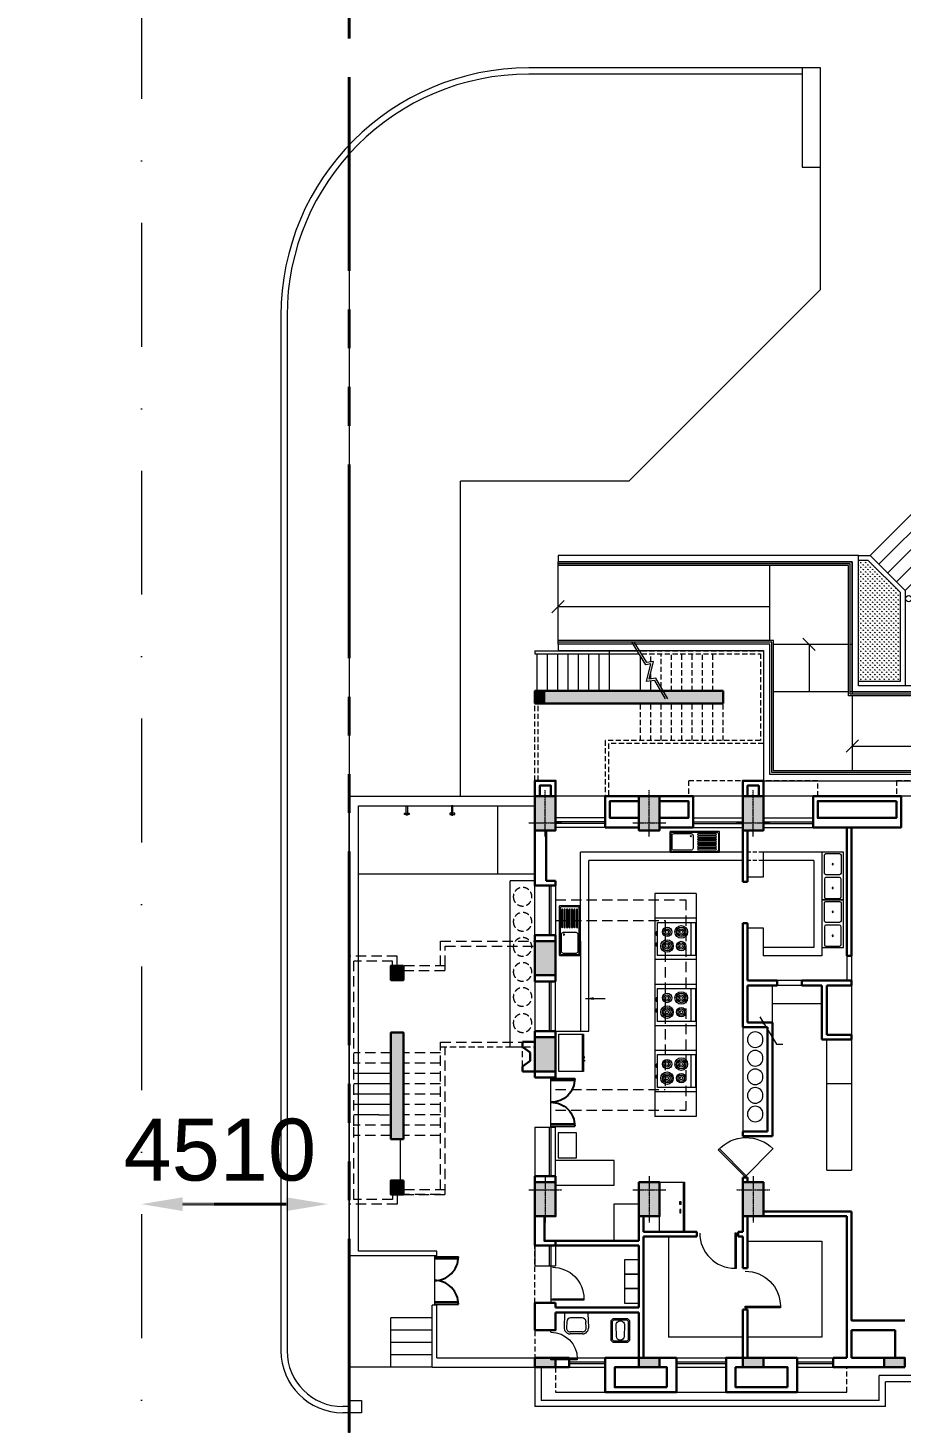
# Model space of a CAD drawing. Header units: inches. Extents: x 5542223 to 12533222, y 497239 to 5189502.
# Drawn here: x 6743745 to 6764877, y 2077747 to 2111526 of the extents above; entities that cross this region are included whole.
import ezdxf

# ---------------------------------------------------------------- set-up
doc = ezdxf.new("R2010")
doc.units = ezdxf.units.IN
doc.header["$MEASUREMENT"] = 0
for name, pattern in [('CENTER2', [1.125, 0.75, -0.125, 0.125, -0.125]), ('DASHDOT', [1, 0.5, -0.25, 0, -0.25]), ('DASHED2', [0.375, 0.25, -0.125]), ('HIDDEN', [0.375, 0.25, -0.125]), ('HIDDEN2', [0.1875, 0.125, -0.0625]), ('HIDDENX2', [0.75, 0.5, -0.25]), ('PHANTOM2', [1.25, 0.625, -0.125, 0.125, -0.125, 0.125, -0.125])]:
    doc.linetypes.add(name, pattern=pattern)
doc.layers.get('0').update_dxf_attribs({"color": 1})
for name, color, linetype, lineweight in [('Area_parking', 7, 'DASHDOT', 40), ('col', 7, 'Continuous', 30), ('DOOR', 7, 'Continuous', 9), ('ELE', 7, 'Continuous', 13), ('ele1', 7, 'DASHED2', 13), ('eleline5', 7, 'Continuous', 25), ('grid', 7, 'CENTER2', 9), ('hatch_col', 8, 'Continuous', 5), ('HosGreenHatch', 7, 'Continuous', 5), ('HosPlanter', 7, 'Continuous', 13), ('HosRamp', 7, 'Continuous', 13), ('HosSteps', 7, 'Continuous', 13), ('Leader', 7, 'Continuous', 18), ('LS PAVMNT', 8, 'Continuous', 5), ('PAVEMENT', 7, 'Continuous', 15), ('PROJECTION', 7, 'HIDDEN', 18), ('railing', 253, 'Continuous', 15), ('RAILING_ABOVE', 7, 'HIDDENX2', 18), ('Road', 7, 'Continuous', 15), ('Road_center', 7, 'DASHDOT', 13), ('Road_CStone', 8, 'Continuous', 15), ('ROW', 7, 'PHANTOM2', 40), ('S_Stair_Projection', 7, 'HIDDEN2', 18), ('STAIR', 253, 'Continuous', 5), ('STAIRS_ABOVE', 7, 'HIDDENX2', 18), ('TEXT', 7, 'Continuous', 20), ('TOIFIT', 7, 'Continuous', 13), ('WALL', 7, 'Continuous', 30), ('wall_ele', 7, 'Continuous', 18), ('WIN', 7, 'Continuous', 20)]:
    doc.layers.add(name, color=color, linetype=linetype, lineweight=lineweight)
doc.layers.add('FURN', color=34, linetype='Continuous', lineweight=9, plot=False)
doc.styles.add('shweta', font='arial.ttf')
doc.styles.add('style1', font='ROMANS.SHX', dxfattribs={"width": 0.75, "height": 750})
doc.styles.add('style2', font='ROMANS.SHX', dxfattribs={"width": 0.8})
doc.dimstyles.new('Copy of nuts1', dxfattribs={"dimscale": 0, "dimtxt": 0.4, "dimasz": 0.5, "dimexe": 100, "dimexo": 50, "dimgap": 100, "dimtad": 1, "dimdec": 0, "dimlfac": -0.002, "dimzin": 0, "dimdsep": 46, "dimtxsty": 'style2', "dimblk": 'OBLIQUE', "dimcen": 0.5, "dimdle": 100, "dimclrd": 256, "dimclre": 256, "dimclrt": 256, "dimadec": 0, "dimazin": 0, "dimtfac": 1, "dimtdec": 0, "dimtmove": 2, "dimatfit": 3, "dimfxl": 1, "dimlwd": -1, "dimlwe": -1, "dimarcsym": 0})
doc.dimstyles.new('munish', dxfattribs={"dimscale": 0, "dimtxt": 500, "dimasz": 250, "dimexe": 200, "dimexo": 200, "dimgap": 200, "dimtad": 1, "dimdec": 0, "dimzin": 0, "dimdsep": 46, "dimtxsty": 'shweta', "dimblk": 'ARCHTICK', "dimcen": 250, "dimdle": 100, "dimclrd": 256, "dimclre": 256, "dimclrt": 256, "dimadec": 1, "dimazin": 0, "dimtfac": 1, "dimtdec": 0, "dimtmove": 2, "dimatfit": 3, "dimldrblk": 'ARCHTICK', "dimfxl": 1, "dimfrac": 1, "dimlwd": -1, "dimlwe": -1, "dimarcsym": 0})
doc.dimstyles.new('nuts', dxfattribs={"dimscale": 0, "dimtxt": 300, "dimasz": 250, "dimexe": 100, "dimexo": 50, "dimgap": 100, "dimtad": 1, "dimdec": 0, "dimzin": 0, "dimdsep": 46, "dimtxsty": 'style1', "dimblk": 'OBLIQUE', "dimcen": 250, "dimdle": 100, "dimclrd": 256, "dimclre": 256, "dimclrt": 256, "dimadec": 0, "dimazin": 0, "dimtfac": 1, "dimtdec": 0, "dimtmove": 2, "dimatfit": 3, "dimldrblk": 'OBLIQUE', "dimfxl": 1, "dimlwd": -1, "dimlwe": -1, "dimarcsym": 0})

# ---------------------------------------------------------------- blocks, each defined once
blk = doc.blocks.new('colum')
at = {"layer": 'hatch_col'}
blk.add_hatch(color=256, dxfattribs=at).paths.add_polyline_path([(250, 185), (-250, 185), (-250, -640), (250, -640)])
at = {"layer": 'col'}
blk.add_lwpolyline([(-250, -640), (250, -640), (250, 185), (-250, 185)], close=True, dxfattribs=at)
at = {"layer": 'grid'}
for p, q in [((-400, 0), (400, 0)), ((0, 335), (0, -790))]:
    blk.add_line(p, q, dxfattribs=at)
blk = doc.blocks.new('door-left')
at = {"layer": 'DOOR'}
blk.add_lwpolyline([(-0.402, 0.85), (-0.444, 0.85), (-0.444, 0), (-0.402, 0)], close=True, dxfattribs=at)
blk.add_arc((-0.406, 0), 0.85, 0, 90, dxfattribs=at)
blk = doc.blocks.new('WB-61X51')
for p, q in [((-299, 354), (-286, 19)), ((-239, 366), (-233, 216)), ((-149, 510), (149, 510)), ((-144, 465), (144, 465)), ((233, 216), (239, 366)), ((286, 19), (299, 354)), ((-266, 0), (266, 0)), ((-139, 125), (139, 125))]:
    blk.add_line(p, q)
for centre, radius, start, end in [((-149, 360), 150, 90, 182.2457), ((-144, 370), 95, 90, 182.2457), ((144, 370), 95, 357.7543, 90), ((149, 360), 150, 357.7543, 90), ((-266, 20), 20, 182.2457, 270), ((-139, 220), 95, 182.2457, 270), ((139, 220), 95, 270, 357.7543), ((266, 20), 20, 270, 357.7543)]:
    blk.add_arc(centre, radius, start, end)
blk = doc.blocks.new('o-pan')
for p, q in [((50, 220), (0, 170)), ((0, 170), (0, -170)), ((62, 190), (30, 158)), ((30, 158), (30, -158)), ((530, 220), (50, 220)), ((518, 190), (62, 190)), ((435, 93), (160, 102)), ((550, 158), (518, 190)), ((580, 170), (530, 220)), ((550, -158), (550, 158)), ((580, -170), (580, 170)), ((0, -170), (50, -220)), ((30, -158), (62, -190)), ((50, -220), (530, -220)), ((62, -190), (518, -190)), ((160, -102), (435, -93)), ((518, -190), (550, -158)), ((530, -220), (580, -170))]:
    blk.add_line(p, q)
for centre, radius, start, end in [((157, 0), 102, 88.172, 271.828), ((432, 0), 92.9, 271.828, 88.172)]:
    blk.add_arc(centre, radius, start, end)
blk = doc.blocks.new('sink2')
for points in [[(-590, -500, -0.414214), (-600, -490), (-600, -10, -0.414214), (-590, 0), (590, 0, -0.414214), (600, -10), (600, -490, -0.414214), (590, -500)], [(530, -20, -0.414214), (580, -70), (580, -430, -0.414214), (530, -480), (-550, -480, -0.414214), (-580, -450), (-580, -50, -0.414214), (-550, -20)], [(-550, -100), (-550, -400, 0.414214), (-500, -450), (-90, -450, 0.414214), (-40, -400), (-40, -100, 0.414214), (-90, -50), (-500, -50, 0.414214)]]:
    blk.add_lwpolyline(points, format="xyb", close=True)
at = {"color": 0}
for points in [[(84, -87, -1), (84, -57), (508, -57, -1), (508, -87)], [(84, -147, -1), (84, -117), (508, -117, -1), (508, -147)], [(84, -207, -1), (84, -177), (508, -177, -1), (508, -207)], [(84, -267, -1), (84, -237), (508, -237, -1), (508, -267)], [(84, -327, -1), (84, -297), (508, -297, -1), (508, -327)], [(84, -387, -1), (84, -357), (508, -357, -1), (508, -387)], [(84, -447, -1), (84, -417), (508, -417, -1), (508, -447)]]:
    blk.add_lwpolyline(points, format="xyb", close=True, dxfattribs=at)
blk.add_circle((-94, -388), 15)
blk = doc.blocks.new('sink11')
blk.add_lwpolyline([(-577.5, -520), (-577.5, 0), (577.5, 0), (577.5, -520)], close=True)
for points in [[(-543.75, -425), (-543.75, -95, -0.41421356), (-506.25, -57.5), (-71.25, -57.5, -0.41421356), (-33.75, -95), (-33.75, -425, -0.41421356), (-71.25, -462.5), (-506.25, -462.5, -0.41421356)], [(543.75, -425), (543.75, -95, 0.41421356), (506.25, -57.5), (71.25, -57.5, 0.41421356), (33.75, -95), (33.75, -425, 0.41421356), (71.25, -462.5), (506.25, -462.5, 0.41421356)]]:
    blk.add_lwpolyline(points, format="xyb", close=True)
for centre in [(-288.75, -260), (288.75, -260)]:
    blk.add_circle(centre, 15)
blk = doc.blocks.new('drgre')
at = {"layer": 'eleline5', "ltscale": 50}
for p, q in [((575, 525), (0, 525)), ((2, 575), (577, 575)), ((575, -525), (0, -525)), ((2, -575), (577, -575))]:
    blk.add_line(p, q, dxfattribs=at)
for centre, start, end in [((2, 575), 269.7598, 360), ((2, -575), 0, 90.2402)]:
    blk.add_arc(centre, 575, start, end, dxfattribs=at)
at = {"layer": 'WIN'}
blk.add_line((0, 600), (0, -600), dxfattribs=at)
blk = doc.blocks.new('b')
at = {"layer": 'TOIFIT'}
for p, q in [((114, -400), (114, 400)), ((914, 171), (952, 171)), ((952, 95), (914, 95)), ((952, -95), (914, -95)), ((914, -171), (952, -171))]:
    blk.add_line(p, q, dxfattribs=at)
blk.add_lwpolyline([(914, -400), (0, -400), (0, 400), (914, 400)], close=True, dxfattribs=at)
for points in [[(952, 95), (952, 171)], [(952, -171), (952, -95)]]:
    blk.add_lwpolyline(points, dxfattribs=at)
for centre, radius in [((343, 171), 114), ((343, 171), 76.2), ((343, 171), 38.1), ((686, 171), 152), ((686, 171), 114), ((686, 171), 76.2), ((686, 171), 38.1), ((343, -171), 152), ((343, -171), 114), ((343, -171), 76.2), ((343, -171), 38.1), ((686, -171), 114), ((686, -171), 76.2), ((686, -171), 38.1)]:
    blk.add_circle(centre, radius, dxfattribs=at)
blk = doc.blocks.new('Chair1')
for p, q in [((0, 0), (0, 0)), ((1, 0), (1, 0)), ((1, 0), (1, 0)), ((0, 0), (0, 0)), ((1, 0), (1, 0))]:
    blk.add_line(p, q)
for radius, start, end in [(0.103, 0, 85.0303), (0.103, 85.0303, 148.407), (0.39, 148.407, 211.593), (0.43, 325.6197, 34.3803), (0.396, 325.6197, 34.3803), (0.103, 274.9697, 360), (0.103, 211.593, 274.9697)]:
    blk.add_arc((0, 0), radius, start, end)
blk = doc.blocks.new('E')
at = {"layer": 'TOIFIT'}
for p, q in [((-450, -573), (450, -573)), ((-205, -627), (-205, -600)), ((-177, -627), (-205, -627)), ((-177, -600), (-177, -627)), ((-123, -600), (-123, -627)), ((-123, -627), (-95, -627)), ((-95, -627), (-95, -600))]:
    blk.add_line(p, q, dxfattribs=at)
blk.add_lwpolyline([(-450, -600), (-450, 0), (450, 0), (450, -600)], close=True, dxfattribs=at)
blk = doc.blocks.new('BHOSEDGESTAIR')
at = {"layer": 'hatch_col', "ltscale": 1000}
for points in [[(4200, -4480), (4500, -4480), (4500, -4825), (4200, -4825)], [(4200, -9675), (4500, -9675), (4500, -10020), (4200, -10020)]]:
    blk.add_hatch(color=256, dxfattribs=at).paths.add_polyline_path(points)
h = blk.add_hatch(color=256, dxfattribs=at)
h.paths.add_polyline_path([(4350, -6325), (4500, -6325), (4500, -8675), (4350, -8675)])
h.paths.add_polyline_path([(4350, -8675), (4200, -8675), (4200, -6325), (4350, -6325)])
h.paths.add_polyline_path([(4500, -6325), (4350, -6325), (4350, -6095), (4500, -6095)])
h.paths.add_polyline_path([(4200, -6095), (4350, -6095), (4350, -6325), (4200, -6325)])
at = {"layer": 'ELE', "ltscale": 0.1}
blk.add_line((4270, -9675), (4270, -8675), dxfattribs=at)
at = {"layer": 'railing', "ltscale": 3}
for p, q in [((4500, -7090), (5400, -7090)), ((4500, -7340), (5400, -7340)), ((4500, -7590), (5400, -7590)), ((4493, -7840), (5400, -7840)), ((4792, -8090), (5400, -8090))]:
    blk.add_line(p, q, dxfattribs=at)
at = {"layer": 'RAILING_ABOVE', "lineweight": 15, "ltscale": 500}
for p, q in [((3300, -3885), (1020, -3885)), ((3185, -4000), (1020, -4000)), ((3185, -4480), (3185, -4000)), ((3300, -4480), (3300, -3885)), ((4350, -4480), (4350, -4250)), ((4350, -4250), (5515, -4250)), ((4465, -4365), (5400, -4365)), ((4465, -4480), (4465, -4365)), ((5400, -8356), (5400, -4365)), ((5515, -8426), (5515, -4250)), ((3300, -6325), (1020, -6325)), ((3300, -6440), (3300, -6325)), ((3185, -10020), (3185, -6440)), ((3300, -9905), (3300, -6440)), ((3300, -6590), (4200, -6590)), ((4500, -6590), (5400, -6590)), ((3300, -6840), (4200, -6840)), ((3300, -7090), (4200, -7090)), ((4500, -6840), (5400, -6840)), ((3300, -7340), (4200, -7340)), ((3300, -7590), (4200, -7590)), ((3300, -7840), (4200, -7840)), ((3300, -8090), (4200, -8090)), ((4798, -8090), (4500, -8090)), ((3300, -8340), (4200, -8340)), ((4500, -8340), (5400, -8340)), ((5400, -10135), (5400, -8356)), ((5515, -10250), (5515, -8426)), ((3300, -8590), (4200, -8590)), ((4500, -8590), (5407, -8590)), ((3300, -10020), (4200, -10020)), ((4350, -10020), (4350, -10250)), ((4465, -10020), (4465, -10135)), ((4350, -10250), (5515, -10250)), ((4465, -10135), (5400, -10135))]:
    blk.add_line(p, q, dxfattribs=at)
at = {"layer": 'RAILING_ABOVE', "lineweight": 15, "ltscale": 300}
blk.add_line((3300, -6440), (1020, -6440), dxfattribs=at)
at = {"layer": 'RAILING_ABOVE', "lineweight": 15, "ltscale": 500}
for points in [[(4200, -4595), (3185, -4595), (3185, -4480), (4200, -4480)], [(4200, -10020), (3185, -10020), (3185, -9905), (4200, -9905)]]:
    blk.add_lwpolyline(points, close=True, dxfattribs=at)
at = {"layer": 'WALL', "ltscale": 25}
for points in [[(4200, -4480), (4500, -4480), (4500, -4825), (4200, -4825)], [(4200, -9675), (4500, -9675), (4500, -10020), (4200, -10020)]]:
    blk.add_lwpolyline(points, close=True, dxfattribs=at)
at = {"layer": 'WALL', "ltscale": 1000}
blk.add_lwpolyline([(4200, -8675), (4200, -6095), (4500, -6095), (4500, -8675), (4200, -8675)], close=True, dxfattribs=at)
blk = doc.blocks.new('HosStairSide')
at = {"layer": 'hatch_col', "ltscale": 1000}
blk.add_hatch(color=256, dxfattribs=at).paths.add_polyline_path([(-250, 2175), (-500, 2175), (-500, 1875), (-250, 1875)])
h = blk.add_hatch(color=256, dxfattribs=at)
h.paths.add_polyline_path([(-250, 2175), (-250, 1875), (2265, 1875), (2265, 2175)])
h.paths.add_polyline_path([(2265, 2175), (2265, 1875), (4055, 1875), (4055, 2175)])
at = {"layer": 'railing', "ltscale": 50}
for p, q in [((1305, 3075), (1305, 3150)), ((2055, 3113), (2055, 3150))]:
    blk.add_line(p, q, dxfattribs=at)
for points in [[(-500, 3150), (1974, 3150)], [(-500, 3150), (-500, 3075)], [(-500, 3075), (2020, 3075)]]:
    blk.add_lwpolyline(points, dxfattribs=at)
at = {"layer": 'STAIR', "ltscale": 50}
for p, q in [((-445, 2175), (-445, 3075)), ((-195, 2175), (-195, 3075)), ((55, 2175), (55, 3075)), ((305, 2175), (305, 3075)), ((555, 2175), (555, 3075)), ((805, 2175), (805, 3075)), ((1055, 2175), (1055, 3075)), ((1305, 2175), (1305, 3075)), ((2055, 2175), (2055, 3017)), ((2305, 2175), (2305, 2416))]:
    blk.add_line(p, q, dxfattribs=at)
at = {"layer": 'STAIR', "linetype": 'DASHED2', "ltscale": 500}
for p, q in [((2555, 2263), (2555, 3075)), ((2805, 2175), (2805, 3075)), ((3055, 2175), (3055, 3075)), ((3305, 2175), (3305, 3075)), ((3555, 2175), (3555, 3075)), ((3805, 2175), (3805, 3075)), ((-500, -375), (-500, 1875)), ((-425, 0), (-425, 1875)), ((2055, 975), (2055, 1875)), ((2305, 975), (2305, 1875)), ((2555, 975), (2555, 1875)), ((2805, 975), (2805, 1875)), ((3055, 975), (3055, 1875)), ((3305, 975), (3305, 1875)), ((3555, 975), (3555, 1875)), ((3805, 975), (3805, 1875)), ((4055, 975), (4055, 1875))]:
    blk.add_line(p, q, dxfattribs=at)
for points in [[(2078, 3075), (4955, 3075), (4955, 975), (1200, 975), (1200, -375)], [(2078, 3150), (5030, 3150), (5030, 900), (1275, 900), (1275, -375)]]:
    blk.add_lwpolyline(points, dxfattribs=at)
at = {"layer": 'STAIR'}
for points in [[(2659, 1986), (2402, 2431), (2199, 2400), (2301, 2830), (2180, 2811), (1852, 3351)], [(2715, 1986), (2427, 2486), (2266, 2461), (2367, 2891), (2206, 2866), (1910, 3351)]]:
    blk.add_lwpolyline(points, dxfattribs=at)
at = {"layer": 'STAIRS_ABOVE', "ltscale": 250}
for p, q in [((2305, 2881), (2305, 3075)), ((2305, 2467), (2305, 2628))]:
    blk.add_line(p, q, dxfattribs=at)
at = {"layer": 'WALL', "ltscale": 50}
for p, q in [((4055, 2175), (-500, 2175)), ((-500, 2175), (-500, 1875)), ((4055, 1875), (4055, 2175)), ((4055, 1875), (-500, 1875))]:
    blk.add_line(p, q, dxfattribs=at)
blk = doc.blocks.new('*D229')
at = {"layer": 'Area_parking', "transparency": 16777216}
blk.add_line((6750002, 2083048), (6747492, 2083048), dxfattribs=at)
for points in [[(6747492, 2083214), (6747492, 2082881), (6746492, 2083048)], [(6750002, 2083214), (6750002, 2082881), (6751002, 2083048)]]:
    blk.add_solid(points, dxfattribs=at)
at = {"layer": 'Defpoints', "color": 0, "transparency": 16777216}
for p in [(6746492, 2083048), (6746492, 2083048), (6751002, 2083048)]:
    blk.add_point(p, dxfattribs=at)
at = {"layer": 'Area_parking', "transparency": 16777216, "insert": (6748390, 2084357), "char_height": 1500, "attachment_point": 5, "style": 'shweta'}
blk.add_mtext('4510', dxfattribs=at)
blk = doc.blocks.new('B.HosMid')
at = {"layer": 'col'}
for points in [[(14945, -24128), (14945, -24358), (15445, -24358), (15445, -24128)], [(18365, -24128), (18365, -24358), (18865, -24358), (18865, -24128)], [(20880, -24128), (20880, -24358), (21380, -24358), (21380, -24128)], [(23395, -24128), (23395, -24358), (23895, -24358), (23895, -24128)]]:
    blk.add_hatch(color=256, dxfattribs=at).paths.add_polyline_path(points)
at = {"layer": 'hatch_col'}
for points in [[(23395, -14868), (23395, -14043), (23895, -14043), (23895, -14868)], [(23395, -14868), (23895, -14868), (23895, -14043), (23395, -14043)], [(23395, -17193), (23895, -17193), (23895, -16368), (23395, -16368)]]:
    blk.add_hatch(color=256, dxfattribs=at).paths.add_polyline_path(points)
at = {"layer": 'col'}
for points in [[(18365, -10533), (18365, -10158), (18865, -10158), (18865, -10533)], [(18480, -10533), (18480, -10273), (18750, -10273), (18750, -10533)], [(23395, -10533), (23395, -10158), (23895, -10158), (23895, -10533)], [(23510, -10533), (23510, -10273), (23780, -10273), (23780, -10533)]]:
    blk.add_lwpolyline(points, dxfattribs=at)
for points in [[(23895, -14043), (23395, -14043), (23395, -14868), (23895, -14868)], [(23895, -14043), (23395, -14043), (23395, -14868), (23895, -14868)], [(23895, -17193), (23395, -17193), (23395, -16368), (23895, -16368)], [(14945, -24358), (14945, -24128), (15445, -24128), (15445, -24358)], [(18365, -24358), (18365, -24128), (18865, -24128), (18865, -24358)], [(20880, -24358), (20880, -24128), (21380, -24128), (21380, -24358)], [(23395, -24358), (23395, -24128), (23895, -24128), (23895, -24358)]]:
    blk.add_lwpolyline(points, close=True, dxfattribs=at)
at = {"layer": 'DOOR'}
for p, q in [((18808, -19746), (18135, -19067)), ((19433, -19067), (18782, -19719)), ((18808, -19746), (19459, -19095)), ((23510, -21898), (23510, -22798))]:
    blk.add_line(p, q, dxfattribs=at)
blk.add_arc((18784, -19716), 918, 42.6272, 135, dxfattribs=at)
at = {"layer": 'ELE', "ltscale": 0.1}
for p, q in [((28398, -10533), (23895, -10533)), ((28165, -10763), (23895, -10763)), ((28165, -16253), (28165, -10763)), ((28395, -16253), (28395, -10533)), ((28165, -12413), (23895, -12413)), ((22795, -16218), (22595, -16218)), ((23395, -16218), (22795, -16218)), ((28165, -21543), (28165, -16253)), ((28395, -24358), (28395, -16253)), ((26269, -21543), (28165, -21543)), ((26269, -21658), (26269, -21543)), ((26269, -21658), (28395, -21658)), ((26269, -24128), (26269, -22858)), ((26269, -22858), (26384, -22858)), ((26384, -24358), (26384, -22858)), ((26384, -23158), (27384, -23158)), ((27384, -24358), (27384, -23158)), ((26384, -23458), (27384, -23458)), ((26384, -23758), (27384, -23758)), ((26269, -24128), (23895, -24128)), ((26384, -24058), (27384, -24058)), ((26384, -24358), (23895, -24358)), ((26384, -24358), (28395, -24358))]:
    blk.add_line(p, q, dxfattribs=at)
at = {"layer": 'ELE', "ltscale": 0.1, "extrusion": (-2.23152e-36, -4.32341e-36, -1)}
for p, q in [((24795, -12413), (24795, -10763)), ((18865, -11888), (22795, -11888)), ((18865, -12088), (22595, -12088)), ((22595, -16218), (22595, -12088)), ((22795, -14043), (22795, -11888)), ((19995, -12888), (20995, -12888)), ((19995, -13488), (20995, -13488)), ((22795, -14043), (22795, -16218)), ((19995, -14488), (20995, -14488)), ((18150, -16011), (18150, -15111)), ((19995, -15088), (20995, -15088)), ((19995, -16088), (20995, -16088)), ((19995, -16688), (20995, -16688)), ((19995, -17688), (20995, -17688)), ((19995, -18288), (20995, -18288))]:
    blk.add_line(p, q, dxfattribs=at)
at = {"layer": 'ELE'}
for p, q in [((23895, -12578), (24495, -12578)), ((18865, -16126), (18865, -18648)), ((24495, -16598), (24195, -16598))]:
    blk.add_line(p, q, dxfattribs=at)
at = {"layer": 'ELE', "extrusion": (-2.23152e-36, -4.32341e-36, -1)}
for p, q in [((24495, -16598), (24495, -12578)), ((19995, -12888), (19995, -18288)), ((20995, -12888), (20995, -18288))]:
    blk.add_line(p, q, dxfattribs=at)
at = {"layer": 'ELE', "ltscale": 0.1, "extrusion": (-2.23152e-36, -4.32341e-36, -1)}
blk.add_lwpolyline([(-21980, -21298), (-21980, -20398), (-21380, -20398)], dxfattribs=at)
at = {"layer": 'ele1', "linetype": 'Continuous', "extrusion": (-2.23152e-36, -4.32341e-36, -1)}
for p, q in [((16950, -11888), (16950, -14396)), ((17150, -12088), (17150, -14196)), ((18375, -11888), (18375, -12488)), ((16235, -14396), (16235, -14996)), ((16950, -14396), (18375, -14396)), ((17150, -14196), (18375, -14196)), ((16235, -15111), (16235, -16311)), ((16950, -15561), (18150, -15561)), ((16235, -16426), (16235, -19588)), ((16835, -19588), (16835, -16426)), ((16835, -17488), (16235, -17488)), ((16835, -19588), (16235, -19588)), ((20665, -21193), (20665, -23628)), ((16950, -21303), (16950, -23628)), ((18750, -21303), (16950, -21303)), ((16950, -23628), (18750, -23628)), ((18865, -23628), (20665, -23628))]:
    blk.add_line(p, q, dxfattribs=at)
at = {"layer": 'ele1', "ltscale": 1000}
for p, q in [((23395, -13043), (20245, -13043)), ((20245, -13043), (20245, -18133)), ((23395, -13543), (20745, -13543)), ((20745, -13543), (20745, -17633)), ((23395, -17633), (20745, -17633)), ((23395, -18133), (20245, -18133))]:
    blk.add_line(p, q, dxfattribs=at)
at = {"layer": 'ele1', "linetype": 'Continuous'}
for p, q in [((18375, -13718), (18375, -14396)), ((18750, -13718), (18375, -13718))]:
    blk.add_line(p, q, dxfattribs=at)
at = {"layer": 'ele1', "extrusion": (-2.23152e-36, -4.32341e-36, -1)}
for p, q in [((16235, -14396), (16235, -14996)), ((16350, -14396), (16350, -14996)), ((17434, -14996), (18035, -14996)), ((17434, -15111), (18035, -15111)), ((21265, -23628), (21265, -23628)), ((23510, -23510), (23510, -23478))]:
    blk.add_line(p, q, dxfattribs=at)
at = {"layer": 'ele1', "ltscale": 600}
for centre in [(24195, -12966), (24195, -13573), (24195, -14180), (24195, -14787), (24195, -15393), (24195, -16025)]:
    blk.add_circle(centre, 225, dxfattribs=at)
at = {"layer": 'FURN', "ltscale": 0.1}
blk.add_lwpolyline([(22888, -18685), (23338, -18685), (23338, -19285), (22888, -19285)], close=True, dxfattribs=at)
at = {"layer": 'FURN', "ltscale": 0.1, "extrusion": (-2.23152e-36, -4.32341e-36, -1)}
blk.add_lwpolyline([(-23395, -19948), (-21980, -19948), (-21980, -19348), (-23395, -19348)], dxfattribs=at)
at = {"layer": 'PROJECTION', "ltscale": 500}
for p, q in [((23895, -22798), (23895, -21413)), ((23895, -23478), (23895, -24128))]:
    blk.add_line(p, q, dxfattribs=at)
for points in [[(11331, -10533), (11331, -10533), (11331, -10533), (12020, -10533), (12020, -10158), (15150, -10158), (15150, -10533), (17050, -10533), (17050, -10158), (20180, -10158), (20180, -10533), (22080, -10533), (22080, -10533), (22080, -10533), (22080, -10533)], [(23395, -24358), (23395, -24958), (16350, -24958), (16350, -24358)]]:
    blk.add_lwpolyline(points, dxfattribs=at)
at = {"layer": 'RAILING_ABOVE', "ltscale": 300}
blk.add_line((24195, -17078), (24195, -16597), dxfattribs=at)
at = {"layer": 'S_Stair_Projection', "lineweight": 20, "ltscale": 3}
blk.add_line((24495, -10533), (23895, -10533), dxfattribs=at)
at = {"layer": 'TOIFIT', "ltscale": 1000}
for p, q in [((23895, -18543), (23395, -18543)), ((23395, -21413), (23395, -21898))]:
    blk.add_line(p, q, dxfattribs=at)
at = {"layer": 'TOIFIT'}
blk.add_line((20301, -21078), (20301, -19878), dxfattribs=at)
at = {"layer": 'TOIFIT', "ltscale": 1000, "extrusion": (-2.23152e-36, -4.32341e-36, -1)}
blk.add_line((23895, -21898), (23395, -21898), dxfattribs=at)
at = {"layer": 'TOIFIT'}
for points in [[(25912, -10763), (25912, -10992), (25881, -10992), (25881, -10763)], [(26983, -10763), (26983, -10992), (27014, -10992), (27014, -10763)], [(25839, -10942), (25954, -10942), (25954, -10973), (25839, -10973)], [(27056, -10942), (26941, -10942), (26941, -10973), (27056, -10973)], [(20280, -21078), (20880, -21078), (20880, -19878), (20280, -19878)]]:
    blk.add_lwpolyline(points, close=True, dxfattribs=at)
for points in [[(20389, -20341), (20367, -20341), (20367, -20416), (20389, -20416), (20389, -20341)], [(20389, -20616), (20367, -20616), (20367, -20541), (20389, -20541), (20389, -20616)]]:
    blk.add_lwpolyline(points, dxfattribs=at)
at = {"layer": 'TOIFIT', "ltscale": 1000}
for points in [[(21380, -21753), (21730, -21753), (21730, -22103), (21380, -22103)], [(21380, -22103), (21730, -22103), (21730, -22453), (21380, -22453)], [(21380, -22453), (21730, -22453), (21730, -22803), (21380, -22803)]]:
    blk.add_lwpolyline(points, close=True, dxfattribs=at)
for centre in [(18565, -16426), (18565, -16876), (18565, -17326), (18565, -17776), (18565, -18226)]:
    blk.add_circle(centre, 188, dxfattribs=at)
at = {"layer": 'WALL', "ltscale": 0.1, "extrusion": (-2.23152e-36, -4.32341e-36, -1)}
for p, q in [((16235, -14396), (16235, -11288)), ((16350, -14396), (16350, -11288)), ((18750, -11358), (18750, -12603)), ((18865, -11358), (18865, -12603)), ((18750, -12603), (18865, -12603)), ((18750, -13603), (18750, -14996)), ((18750, -13603), (18865, -13603)), ((18865, -13603), (18865, -15111)), ((16235, -14396), (16350, -14396)), ((16235, -14996), (17434, -14996)), ((16235, -15111), (16235, -14996)), ((16235, -15111), (16835, -15111)), ((16835, -16311), (16835, -15111)), ((16950, -16426), (16950, -15111)), ((16950, -15111), (17434, -15111)), ((17434, -14996), (17434, -15111)), ((18035, -15111), (18035, -14996)), ((18035, -14996), (18750, -14996)), ((18035, -15111), (18750, -15111)), ((18750, -16011), (18750, -15111)), ((18865, -16126), (18865, -15111)), ((18150, -16011), (18750, -16011)), ((18265, -16126), (18865, -16126)), ((16235, -16311), (16835, -16311)), ((16235, -16426), (16950, -16426)), ((16235, -23228), (16235, -20588)), ((18365, -20588), (16235, -20588)), ((16350, -20703), (16350, -24128)), ((18750, -20703), (16350, -20703))]:
    blk.add_line(p, q, dxfattribs=at)
at = {"layer": 'WALL', "extrusion": (-2.23152e-36, -4.32341e-36, -1)}
for p, q in [((23625, -12578), (23625, -11358)), ((23895, -12693), (23895, -11358)), ((23895, -12693), (23395, -12693)), ((23395, -14043), (23395, -13893)), ((23895, -13893), (23395, -13893)), ((23895, -14043), (23895, -13893)), ((23398, -15018), (23895, -15018)), ((23895, -14868), (23895, -15018)), ((23395, -16218), (23895, -16218)), ((23760, -16218), (23760, -16218)), ((23895, -16218), (23895, -16368)), ((23895, -17343), (23895, -17193)), ((23895, -17343), (23395, -17343))]:
    blk.add_line(p, q, dxfattribs=at)
at = {"layer": 'WALL'}
for p, q in [((23395, -12578), (23625, -12578)), ((23395, -12693), (23395, -12578)), ((23398, -15018), (23398, -14868)), ((23395, -16218), (23395, -16368)), ((23395, -17343), (23395, -17193)), ((23395, -19728), (23395, -19878)), ((14945, -23228), (16235, -23228)), ((15175, -23458), (16235, -23458)), ((16235, -23458), (16235, -24128)), ((16235, -24128), (15175, -24128)), ((16680, -24128), (16350, -24128)), ((16680, -24128), (16680, -24358)), ((23065, -24358), (23065, -24128)), ((23895, -24128), (23065, -24128)), ((23895, -24358), (23895, -24128)), ((16680, -24358), (14945, -24358)), ((23895, -24358), (23065, -24358))]:
    blk.add_line(p, q, dxfattribs=at)
at = {"layer": 'WALL', "ltscale": 0.1}
for p, q in [((18150, -16011), (18150, -18763)), ((18265, -16126), (18265, -18648)), ((16235, -16426), (16235, -16311)), ((24010, -16738), (24010, -16938)), ((24195, -17078), (24195, -17193)), ((18865, -18763), (18150, -18763)), ((18865, -18648), (18265, -18648)), ((18865, -18648), (18865, -18763)), ((18865, -19763), (18750, -19763)), ((18750, -19763), (18750, -19878)), ((18865, -19878), (18865, -19763)), ((15175, -24128), (15175, -23458)), ((15175, -24128), (15175, -23458))]:
    blk.add_line(p, q, dxfattribs=at)
at = {"layer": 'WALL', "ltscale": 1000}
for p, q in [((23895, -16482), (24195, -16482)), ((24195, -16597), (24195, -16482)), ((24195, -16597), (24010, -16738)), ((23895, -17193), (24195, -17193)), ((24195, -17078), (24010, -16938))]:
    blk.add_line(p, q, dxfattribs=at)
at = {"layer": 'WALL', "extrusion": (-2.23152e-36, 4.32341e-36, -1)}
for q in [(23395, -19728), (23895, -19878)]:
    blk.add_line((23895, -19728), q, dxfattribs=at)
at = {"layer": 'WALL', "ltscale": 50, "extrusion": (-2.23152e-36, -4.32341e-36, -1)}
for p, q in [((18750, -20703), (18750, -21958)), ((18865, -20703), (18865, -21078)), ((21265, -20703), (21265, -21078)), ((21380, -20703), (21380, -21298)), ((18865, -21193), (18865, -21958)), ((18980, -21078), (18980, -21193)), ((19980, -21078), (19980, -21193)), ((21265, -21193), (21265, -24128)), ((23895, -21413), (21380, -21413)), ((21380, -21413), (21380, -22913)), ((18750, -22958), (18750, -24128)), ((18865, -22958), (18865, -24128)), ((21265, -22798), (21265, -22913)), ((21380, -22913), (21380, -22798)), ((23395, -22913), (21380, -22913)), ((23895, -22798), (23395, -22798)), ((23395, -23028), (21380, -23028)), ((21380, -23028), (21380, -24128))]:
    blk.add_line(p, q, dxfattribs=at)
at = {"layer": 'WALL', "ltscale": 50}
for p, q in [((18980, -21078), (18865, -21078)), ((18980, -21193), (18865, -21193)), ((21265, -21078), (19980, -21078)), ((21265, -21193), (19980, -21193)), ((23395, -21413), (23395, -21298)), ((18750, -21958), (18865, -21958)), ((18865, -22958), (18750, -22958)), ((23395, -22798), (23395, -22913))]:
    blk.add_line(p, q, dxfattribs=at)
at = {"layer": 'WALL'}
for points in [[(15035, -10533), (17165, -10533), (17165, -11288), (15035, -11288), (15035, -10533)], [(15150, -10648), (17050, -10648), (17050, -11058), (15150, -11058), (15150, -10648)], [(20880, -11288), (20065, -11288), (20065, -10533)], [(20065, -10533), (20880, -10533)], [(20880, -10648), (20180, -10648), (20180, -11058), (20880, -11058)], [(21380, -10533), (22195, -10533), (22195, -11288), (21380, -11288)], [(21380, -10648), (22080, -10648), (22080, -11058), (21380, -11058)], [(17550, -24128), (19272, -24128), (19272, -24958), (17550, -24958), (17550, -24128)], [(20472, -24128), (22195, -24128), (22195, -24958), (20472, -24958), (20472, -24128)], [(17780, -24843), (17780, -24358), (19042, -24358), (19042, -24843), (17780, -24843)], [(20702, -24843), (20702, -24358), (21965, -24358), (21965, -24843), (20702, -24843)]]:
    blk.add_lwpolyline(points, dxfattribs=at)
at = {"layer": 'WALL', "extrusion": (-2.23152e-36, -4.32341e-36, -1)}
blk.add_lwpolyline([(-23665, -20703), (-23665, -21298), (-21380, -21298)], dxfattribs=at)
at = {"layer": 'WALL', "extrusion": (-6.06713e-26, -4.48391e-36, -1)}
blk.add_lwpolyline([(-23895, -20703), (-23895, -21413)], dxfattribs=at)
at = {"layer": 'WALL', "ltscale": 50}
blk.add_lwpolyline([(23895, -22958), (23895, -22798), (23895, -23458), (23395, -23458), (23395, -23028)], dxfattribs=at)
at = {"layer": 'WALL', "ltscale": 0.1}
blk.add_arc((16225, -23218), 10, 270, 360, dxfattribs=at)
at = {"layer": 'wall_ele', "ltscale": 4}
for p, q in [((13835, -10533), (15035, -10533)), ((17165, -10533), (18365, -10533)), ((18865, -10533), (20065, -10533)), ((22195, -10533), (23395, -10533)), ((17550, -24958), (16450, -24958)), ((20472, -24958), (19272, -24958)), ((23295, -24958), (22195, -24958))]:
    blk.add_line(p, q, dxfattribs=at)
at = {"layer": 'WIN', "ltscale": 0.1}
for p, q in [((18365, -11058), (17165, -11058)), ((20065, -11058), (18865, -11058)), ((22195, -11058), (23395, -11058)), ((18365, -11153), (17165, -11153)), ((18365, -11193), (17165, -11193)), ((18365, -11288), (17165, -11288)), ((20065, -11153), (18865, -11153)), ((20065, -11193), (18865, -11193)), ((20065, -11288), (18865, -11288)), ((22195, -11153), (23395, -11153)), ((22195, -11193), (23395, -11193)), ((22195, -11288), (23395, -11288)), ((17550, -24128), (16680, -24128)), ((17550, -24223), (16680, -24223)), ((17550, -24263), (16680, -24263)), ((20472, -24128), (19272, -24128)), ((20472, -24223), (19272, -24223)), ((20472, -24263), (19272, -24263)), ((23065, -24128), (22195, -24128)), ((23065, -24223), (22195, -24223)), ((23065, -24263), (22195, -24263)), ((17550, -24358), (16680, -24358)), ((20472, -24358), (19272, -24358)), ((23065, -24358), (22195, -24358))]:
    blk.add_line(p, q, dxfattribs=at)
at = {"layer": 'WIN', "ltscale": 0.1, "extrusion": (-2.23152e-36, -4.32341e-36, -1)}
for p, q in [((16950, -11888), (18375, -11888)), ((17150, -12088), (18375, -12088)), ((20065, -11888), (19465, -11888)), ((18375, -12488), (18750, -12488))]:
    blk.add_line(p, q, dxfattribs=at)
at = {"layer": 'WIN', "linetype": 'HIDDENX2', "ltscale": 200, "extrusion": (-2.23152e-36, -4.32341e-36, -1)}
for p, q in [((18375, -11888), (18750, -11888)), ((18375, -12088), (18750, -12088))]:
    blk.add_line(p, q, dxfattribs=at)
at = {"layer": 'WIN', "extrusion": (-2.23152e-36, -4.32341e-36, -1)}
for p, q in [((23395, -12693), (23395, -13893)), ((23510, -12693), (23510, -13893)), ((23550, -12693), (23550, -13893)), ((23895, -13893), (23895, -12693)), ((23395, -16218), (23395, -15018)), ((23510, -15018), (23510, -16218)), ((23550, -15018), (23550, -16218)), ((23895, -15018), (23895, -16218)), ((23395, -19728), (23395, -18543)), ((23510, -18543), (23510, -19728)), ((23550, -18543), (23550, -19728)), ((23895, -18543), (23895, -19728)), ((23510, -21413), (23510, -21898)), ((23550, -21413), (23550, -21898)), ((23895, -21413), (23895, -21898))]:
    blk.add_line(p, q, dxfattribs=at)
at = {"layer": 'col', "ltscale": 750, "rotation": 180}
for p in [(18615, -11173), (21130, -11173), (23645, -11173)]:
    blk.add_blockref('colum', p, dxfattribs=at)
at = {"layer": 'col', "ltscale": 750, "extrusion": (-2.23152e-36, -4.32341e-36, -1)}
for p in [(-18615, -20063), (-21130, -20063)]:
    blk.add_blockref('colum', p, dxfattribs=at)
at = {"layer": 'col', "ltscale": 750, "xscale": -1}
blk.add_blockref('colum', (23645, -20063), dxfattribs=at)
at = {"layer": 'DOOR', "extrusion": (-4.32341e-36, -2.23152e-36, -1), "xscale": 1000, "yscale": 1000, "zscale": 1000, "rotation": 180.0000000002801}
blk.add_blockref('door-left', (-19464, -21110), dxfattribs=at)
at = {"layer": 'DOOR', "extrusion": (-2.23152e-36, -4.32341e-36, -1), "rotation": 270}
for p, xscale, yscale, zscale in [((-23475, -22336), -900, 900, 900), ((-18807, -22475), -1000, 1000, 1000), ((-23510, -23843), -750, 750, 750)]:
    blk.add_blockref('door-left', p, dxfattribs=dict(at, xscale=xscale, yscale=yscale, zscale=zscale))
at = {"layer": 'FURN', "ltscale": 0.1, "xscale": -1, "rotation": 90}
blk.add_blockref('Chair1', (22692, -19951), dxfattribs=at)
at = {"layer": 'TOIFIT', "extrusion": (-2.23152e-36, -4.32341e-36, -1), "xscale": -1}
for name, p, rotation in [('sink2', (-20029, -11888), 180), ('sink11', (-16430, -12466), 270), ('sink11', (-16430, -13621), 270), ('sink2', (-22806, -13787), 270), ('o-pan', (-21830, -23178), 90)]:
    blk.add_blockref(name, p, dxfattribs=dict(at, rotation=rotation))
at = {"layer": 'TOIFIT', "xscale": -1}
for name, p, rotation in [('b', (20013, -13988), 180), ('b', (20013, -15588), 180), ('E', (23320, -16743), 270), ('b', (20013, -17188), 180)]:
    blk.add_blockref(name, p, dxfattribs=dict(at, rotation=rotation))
at = {"layer": 'TOIFIT', "extrusion": (-2.23152e-36, -4.32341e-36, -1), "rotation": 180}
blk.add_blockref('WB-61X51', (-22894, -23038), dxfattribs=at)
at = {"layer": 'WIN', "extrusion": (-2.23152e-36, -4.32341e-36, -1), "xscale": -1, "rotation": 180}
blk.add_blockref('drgre', (-23510, -17943), dxfattribs=at)
at = {"layer": 'WIN', "xscale": -1}
blk.add_blockref('drgre', (26326, -22258), dxfattribs=at)
at = {"layer": 'Leader', "ltscale": 1000}
for points in [[(22674, -15431), (22199, -15431)], [(18454, -15874), (18054, -16537), (17896, -16537)]]:
    blk.add_leader(points, dimstyle='Copy of nuts1', override={"dimscale": 1, "dimasz": 200, "dimtad": 0}, dxfattribs=at)
blk = doc.blocks.new('HosEnt3')
at = {"layer": 'HosGreenHatch', "ltscale": 0.1}
h = blk.add_hatch(dxfattribs=at)
h.set_pattern_fill('GRASS', color=256, scale=80, style=0)
h.set_pattern_definition([(90, (-5557177.83, 2072128.13), (-56.5685425, 56.5685425), [15, -98.137085]), (45, (-5557177.83, 2072128.13), (-56.5685425, 56.5685425), [15, -65]), (135, (-5557177.83, 2072128.13), (-56.5685425, -56.5685425), [15, -65])])
h.paths.add_polyline_path([(-150, -150), (-5830, -150), (-6559, -879), (-5922, -1515), (-5457, -1050), (-150, -1050)])
at = {"layer": 'HosGreenHatch'}
h = blk.add_hatch(dxfattribs=at)
h.set_pattern_fill('GRASS', color=256, scale=80, style=0)
h.set_pattern_definition([(90, (-2214935.06, -572081.5), (-56.5685425, 56.5685425), [15, -98.137085]), (45, (-2214935.06, -572081.5), (-56.5685425, 56.5685425), [15, -65]), (135, (-2214935.06, -572081.5), (-56.5685425, -56.5685425), [15, -65])])
h.paths.add_polyline_path([(-8963, -4701), (-9740, -3923), (-9975, -3923), (-9975, -6843), (-8963, -6843)])
at = {"ltscale": 0.1}
for p, q in [((-1358, -2452), (-1075, -2169)), ((-17245, -5954), (-17245, -3954)), ((-12125, -5864), (-12125, -4044)), ((-12035, -5954), (-10215, -5954)), ((-10175, -5954), (-10125, -5954)), ((-10215, -7108), (-12035, -7108)), ((-10125, -7108), (-10175, -7108)), ((-10125, -7108), (-10125, -7158)), ((-10125, -7198), (-10125, -9018)), ((-7245, -7108), (-7245, -9108))]:
    blk.add_line(p, q, dxfattribs=at)
for points in [[(-5289, -1571), (-5289, -1971), (-1839, -1971), (-1411, -2399), (-1128, -2116), (-1673, -1571)], [(-8357, -6622), (-7957, -6622), (-7957, -6222), (-8357, -6222)], [(-7657, -6622), (-7257, -6622), (-7257, -6222), (-7657, -6222)]]:
    blk.add_lwpolyline(points, close=True, dxfattribs=at)
blk.add_lwpolyline([(-371, -4672), (-371, -2874), (-916, -2329), (-1199, -2611), (-771, -3039), (-771, -4672), (-371, -4672)], dxfattribs=at)
at = {"color": 3, "ltscale": 0.1}
blk.add_lwpolyline([(-7245, -7108), (-10125, -7108), (-10125, -3954), (-17245, -3954)], dxfattribs=at)
at = {"color": 8, "ltscale": 0.1}
for points in [[(-7245, -7158), (-10175, -7158), (-10175, -4004), (-17245, -4004)], [(-7245, -7198), (-10215, -7198), (-10215, -4044), (-17245, -4044)], [(-7245, -9018), (-12035, -9018), (-12035, -5864), (-17245, -5864)], [(-7245, -9058), (-12075, -9058), (-12075, -5904), (-17245, -5904)]]:
    blk.add_lwpolyline(points, dxfattribs=at)
at = {"color": 5, "ltscale": 0.1}
for centre in [(-5728, -1816), (-8760, -4848)]:
    blk.add_circle(centre, 75, dxfattribs=at)
at = {"layer": 'HosPlanter', "ltscale": 0.1}
for points in [[(0, 0), (-5892, 0), (-6771, -879), (-5922, -1727), (-5395, -1200), (0, -1200)], [(-150, -150), (-5830, -150), (-6559, -879), (-5922, -1515), (-5457, -1050), (-150, -1050)]]:
    blk.add_lwpolyline(points, close=True, dxfattribs=at)
blk.add_lwpolyline([(-9975, -6843), (-8963, -6843), (-8963, -4701), (-9740, -3923), (-9975, -3923), (-9975, -3804), (-9697, -3804), (-8848, -4653), (-8848, -6954)], dxfattribs=at)
at = {"layer": 'HosRamp', "ltscale": 0.1}
blk.add_lwpolyline([(-17245, -3954), (-10125, -3954), (-10125, -7108), (-7245, -7108), (-7245, -6958), (-9975, -6958), (-9975, -3804), (-17245, -3804), (-17245, -3954)], dxfattribs=at)
at = {"layer": 'HosRamp'}
blk.add_lwpolyline([(-17245, -6104), (-12275, -6104), (-12275, -9258), (-7245, -9258), (-7245, -9108), (-12125, -9108), (-12125, -5954), (-17245, -5954), (-17245, -6104)], dxfattribs=at)
at = {"layer": 'HosSteps', "ltscale": 0.1}
for p, q in [((-9697, -3804), (-6771, -879)), ((-9485, -4017), (-6559, -1091)), ((-9272, -4229), (-6347, -1303)), ((-9060, -4441), (-6135, -1515)), ((-8848, -4653), (-5922, -1727))]:
    blk.add_line(p, q, dxfattribs=at)
at = {"layer": 'WALL', "ltscale": 0.1}
blk.add_line((-1252, -2558), (-969, -2275), dxfattribs=at)
blk.add_lwpolyline([(-969, -2275), (-1075, -2169), (-1358, -2452), (-1252, -2558)], close=True, dxfattribs=at)
blk.add_leader([(-17245, -5042), (-12125, -5042)], dimstyle='nuts', override={"dimscale": 100, "dimasz": 3, "dimtad": 0})
at = {"layer": 'TEXT'}
for points in [[(-7344, -3149), (-8396, -2098)], [(-11173, -5954), (-11173, -7108)], [(-10125, -8419), (-7245, -8419)]]:
    blk.add_leader(points, dimstyle='nuts', override={"dimscale": 100, "dimasz": 3, "dimtad": 0}, dxfattribs=at)

msp = doc.modelspace()

# ---------------------------------------------------------------- linework, layer by layer
msp.add_circle((6864263.374, 1819279.277), 1322040.52)
at = {"layer": 'PAVEMENT', "ltscale": 6000}
msp.add_line((6751517.133, 2108468.721, 0), (6751517.133, 2035137.199, 0), dxfattribs=at)
at = {"layer": 'Road', "ltscale": 6000}
for p, q in [((6762929.817, 2110557.199), (6755867.133, 2110557.199)), ((6749867.133, 2104557.199), (6749867.133, 2079497.199)), ((6781497.133, 2078747.199), (6764497.133, 2078747.199)), ((6764497.133, 2078147.789), (6764497.133, 2078747.199)), ((6764497.133, 2078147.789), (6756017.133, 2078147.789)), ((6751517.133, 2077997.199, 0), (6751367.133, 2077997.199, 0))]:
    msp.add_line(p, q, dxfattribs=at)
at = {"layer": 'Road'}
for p, q in [((6762929.817, 2105192.953), (6762929.817, 2108157.199)), ((6758288.653, 2100551.789), (6762929.817, 2105192.953)), ((6758288.653, 2100551.789), (6754217.133, 2100551.789)), ((6754217.133, 2092922.789), (6754217.133, 2100551.789)), ((6756017.133, 2079097.199), (6756017.133, 2078147.789))]:
    msp.add_line(p, q, dxfattribs=at)
msp.add_lwpolyline([(6762929.817, 2108157.199), (6762929.817, 2110557.199), (6762479.817, 2110557.199), (6762479.817, 2108157.199)], close=True, dxfattribs=at)
at = {"layer": 'Road', "elevation": 0}
msp.add_lwpolyline([(6751517.133, 2078297.199), (6751817.133, 2078297.199), (6751817.133, 2077997.199), (6751517.133, 2077997.199)], close=True, dxfattribs=at)
at = {"layer": 'Road', "ltscale": 6000}
for centre, radius, start, end in [((6755867.133, 2104557.199), 6000, 90, 180), ((6751367.133, 2079497.199, 0), 1500, 180, 270)]:
    msp.add_arc(centre, radius, start, end, dxfattribs=at)
at = {"layer": 'Road_center', "ltscale": 6000}
msp.add_line((6746492.133, 2184807.199), (6746492.133, 1937832.199), dxfattribs=at)
at = {"layer": 'Road_CStone', "ltscale": 6000}
for p, q in [((6762479.817, 2110407.199), (6755867.133, 2110407.199)), ((6750017.133, 2104557.199), (6750017.133, 2079497.199)), ((6756167.133, 2079097.199), (6756167.133, 2078297.789)), ((6781647.133, 2078897.199), (6764347.133, 2078897.199)), ((6764347.133, 2078297.789), (6764347.133, 2078897.199)), ((6751517.133, 2078147.199, 0), (6751367.133, 2078147.199, 0)), ((6764347.133, 2078297.789), (6756167.133, 2078297.789))]:
    msp.add_line(p, q, dxfattribs=at)
for centre, radius, start, end in [((6755867.133, 2104557.199), 5850, 90, 180), ((6751367.133, 2079497.199, 0), 1350, 180, 270)]:
    msp.add_arc(centre, radius, start, end, dxfattribs=at)
at = {"layer": 'ROW', "ltscale": 7500}
msp.add_line((6751517.133, 2175957.199, 0), (6751517.133, 1944957.199, 0), dxfattribs=at)

# ---------------------------------------------------------------- block references
at = {"layer": 'col', "xscale": -1}
for name, p in [('B.HosMid', (6779912.133, 2103456.199)), ('BHOSEDGESTAIR', (6757032.133, 2093297.789))]:
    msp.add_blockref(name, p, dxfattribs=at)
at = {"layer": 'FURN'}
msp.add_blockref('HosStairSide', (6756517.129, 2093297.789), dxfattribs=at)
at = {"layer": 'LS PAVMNT'}
msp.add_blockref('HosEnt3', (6773822.133, 2102556.199), dxfattribs=at)

# ---------------------------------------------------------------- dimensions: what is measured, and where the dimension line sits
at = {"layer": 'Area_parking'}
dim = msp.add_linear_dim(base=(6746492.133, 2083047.789), p1=(6751002.133, 2083047.789), p2=(6746492.133, 2083047.789), angle=180, dimstyle='munish', override={"dimscale": 1, "dimtxt": 1500, "dimasz": 1000}, dxfattribs=at)
dim.commit()
dim.dimension.update_dxf_attribs({"geometry": '*D229', "text_midpoint": (6748389.876, 2084356.867), "dimtype": 161})

doc.saveas('drawing.dxf')
